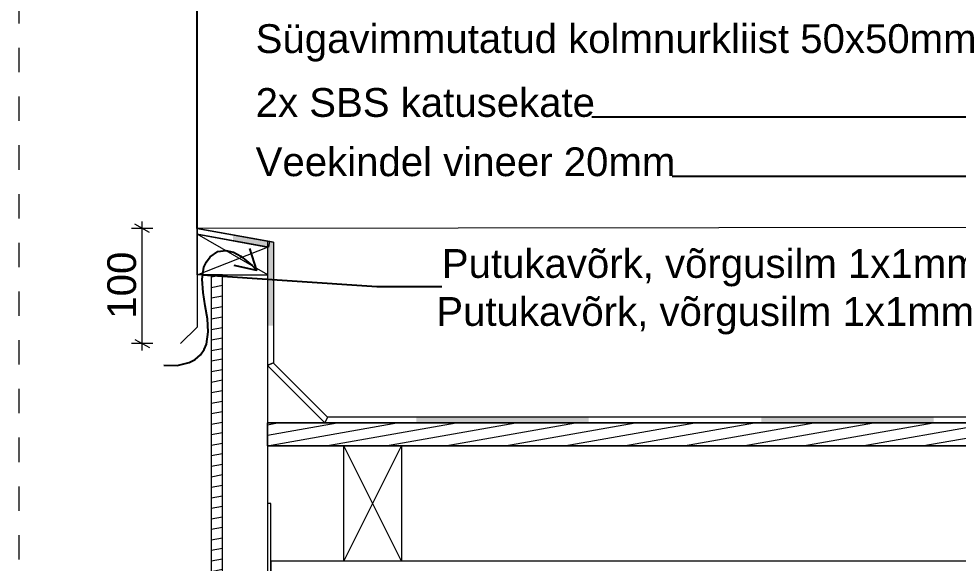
# Model space of a CAD drawing. Header units: millimetres. Extents: x -6345 to -3608, y 2414 to 4738.
# Drawn here: x -6345 to -5529, y 2893 to 3366 of the extents above; entities that cross this region are included whole.
import ezdxf

# ---------------------------------------------------------------- set-up
doc = ezdxf.new("R2010")
doc.units = ezdxf.units.MM
doc.header["$MEASUREMENT"] = 0
doc.linetypes.add('Dashed', pattern=[42.333333333324, 21.166666666662, -21.166666666662])
for name, color, linetype, lineweight in [('0_Pen_No__1', 7, 'Continuous', 13), ('Annotation - Label_Pen_No__2', 8, 'Continuous', 15), ('Dimensioning - General_Pen_No__1', 7, 'Continuous', 13), ('New_0_Pen_No__2', 8, 'Continuous', 15), ('New_0_Pen_No__75', 6, 'Continuous', 20), ('New_k-jämejoon_Pen_No__2', 8, 'Continuous', 15), ('New_k-mõõt_Pen_No__1', 7, 'Continuous', 13), ('New_k-peenjoon_Pen_No__2', 8, 'Continuous', 15), ('New_k-õhematerjal_Pen_No__2', 8, 'Continuous', 15), ('New_Shell - Roof_Pen_No__1', 7, 'Continuous', 13), ('New_Shell - Roof_Pen_No__2', 8, 'Continuous', 15), ('New_Structural - Bearing_Pen_No__1', 7, 'Continuous', 13)]:
    doc.layers.add(name, color=color, linetype=linetype, lineweight=lineweight)
doc.layers.add('Dimensioning - General', color=7, linetype='Continuous')
doc.layers.add('New_Shell - Roof', color=7, linetype='Continuous')
doc.layers.add('New_0_Pen_No__5', color=7, linetype='Continuous', lineweight=25, true_color=0x40a5ff)
doc.styles.add('GENERATED_STYLE_1', font='')
doc.styles.get('GENERATED_STYLE_1').set_extended_font_data('Arial')
doc.dimstyles.new('GENERATED_STYLE__1', dxfattribs={"dimtxt": 25, "dimasz": 9.500000000000002, "dimexe": 0.18, "dimexo": 0.0625, "dimgap": 0, "dimtad": 1, "dimdec": 0, "dimzin": 0, "dimdsep": 46, "dimtxsty": 'GENERATED_STYLE_1', "dimblk": 'ARROWHEAD_2', "dimblk1": 'ARROWHEAD_2', "dimblk2": 'ARROWHEAD_2', "dimcen": 0.09, "dimse1": 1, "dimse2": 1, "dimclrd": 7, "dimclre": 7, "dimclrt": 7, "dimadec": 0, "dimazin": 0, "dimtfac": 1, "dimtdec": 4, "dimtmove": 0, "dimatfit": 3, "dimfxl": 0, "dimtolj": 1, "dimtzin": 0, "dimarcsym": 0})
doc.dimstyles.new('GENERATED_STYLE__4', dxfattribs={"dimtxt": 0.18, "dimasz": 0.94818816, "dimexe": 0.18, "dimexo": 0.0625, "dimgap": 0, "dimtad": 0, "dimtih": 1, "dimtoh": 1, "dimdec": 4, "dimzin": 0, "dimdsep": 46, "dimcen": 0.09, "dimadec": 0, "dimazin": 0, "dimtfac": 1, "dimtdec": 4, "dimtmove": 0, "dimatfit": 3, "dimldrblk": 'ARROWHEAD_5', "dimfxl": 0, "dimtolj": 1, "dimtzin": 0, "dimarcsym": 0})
doc.dimstyles.new('GENERATED_STYLE__5', dxfattribs={"dimtxt": 0.18, "dimasz": 18.24, "dimexe": 0.18, "dimexo": 0.0625, "dimgap": 0, "dimtad": 0, "dimtih": 1, "dimtoh": 1, "dimdec": 4, "dimzin": 0, "dimdsep": 46, "dimcen": 0.09, "dimadec": 0, "dimazin": 0, "dimtfac": 1, "dimtdec": 4, "dimtmove": 0, "dimatfit": 3, "dimldrblk": 'ARROWHEAD_5', "dimfxl": 0, "dimtolj": 1, "dimtzin": 0, "dimarcsym": 0})
doc.dimstyles.new('GENERATED_STYLE__6', dxfattribs={"dimtxt": 0.18, "dimasz": 7.6, "dimexe": 0.18, "dimexo": 0.0625, "dimgap": 0, "dimtad": 0, "dimtih": 1, "dimtoh": 1, "dimdec": 4, "dimzin": 0, "dimdsep": 46, "dimcen": 0.09, "dimadec": 0, "dimazin": 0, "dimtfac": 1, "dimtdec": 4, "dimtmove": 0, "dimatfit": 3, "dimldrblk": 'ARROWHEAD_14', "dimfxl": 0, "dimtolj": 1, "dimtzin": 0, "dimarcsym": 0})
pattern_1 = [(10.00000000000001, (0, 0), (-1.562833557601175, 8.863269542312008), [])]

# ---------------------------------------------------------------- blocks, each defined once
blk = doc.blocks.new('*X3')
at = {"layer": 'New_Shell - Roof', "linetype": 'Continuous', "lineweight": 0, "true_color": 0x000000}
for points in [[(-6145.143371350278, 3175.781465318786), (-6159.118791401182, 3178.322452009255), (-6159.118791401182, 3175.781465318786)], [(-6159.126291612301, 3173.241841610979), (-6128.201299706901, 3167.619117036616), (-6127.306872429666, 3172.538464362848), (-6145.143376223852, 3175.781465543348), (-6159.126291612301, 3175.781465543348)]]:
    blk.add_hatch(color=18, dxfattribs=at).paths.add_polyline_path(points)
blk = doc.blocks.new('*X14')
at = {"layer": 'New_Shell - Roof', "linetype": 'Continuous', "lineweight": 0, "true_color": 0x000000}
for points in [[(-5849.849998646525, 3019.999698400214), (-5999.849998646544, 3019.999698400214), (-5999.849998646544, 3014.999698400213), (-5849.849998646525, 3014.999698400213)], [(-5549.849998646489, 3019.999697744562), (-5699.849998646508, 3019.999697744562), (-5699.849998646508, 3014.999697744561), (-5549.849998646489, 3014.999697744561)], [(-5249.849998646451, 3019.99969708891), (-5399.84999864647, 3019.99969708891), (-5399.84999864647, 3014.999697088909), (-5249.849998646451, 3014.999697088909)]]:
    blk.add_hatch(color=18, dxfattribs=at).paths.add_polyline_path(points)
blk = doc.blocks.new('*X25')
at = {"layer": 'New_Shell - Roof', "linetype": 'Continuous', "lineweight": 0, "true_color": 0x000000}
for points in [[(-6128.948800617661, 3099.346099215194), (-6126.4408733742, 3099.346099215194), (-6126.4408733742, 3172.381006823092), (-6128.948734727875, 3172.83699159797)], [(-6126.440873730394, 3099.338599808982), (-6123.948768143404, 3099.338599808982), (-6123.948702256299, 3171.9278773271), (-6126.440873730394, 3172.381007649188)]]:
    blk.add_hatch(color=18, dxfattribs=at).paths.add_polyline_path(points)
blk = doc.blocks.new('*D31')
at = {"layer": 'Dimensioning - General_Pen_No__1', "color": 7, "linetype": 'Continuous', "lineweight": 13}
for p, q in [((-6231.91164769869, 3180.369412746454), (-6244.41164769869, 3187.586287746454)), ((-6238.16164769869, 3183.977850246454), (-6238.16164769869, 3190.090350246454)), ((-6228.78664769869, 3183.977850246454), (-6247.53664769869, 3183.977850246454)), ((-6238.16164769869, 3083.977916959889), (-6238.16164769869, 3183.977850246454)), ((-6228.78664769869, 3083.977916959889), (-6247.53664769869, 3083.977916959889)), ((-6244.41164769869, 3087.586354459889), (-6231.91164769869, 3080.369479459889)), ((-6238.16164769869, 3077.865416959889), (-6238.16164769869, 3083.977916959889))]:
    blk.add_line(p, q, dxfattribs=at)
at = {"layer": 'Dimensioning - General_Pen_No__1', "color": 7, "lineweight": 13, "insert": (-6243.161647773196, 3105.520633752184), "char_height": 25, "attachment_point": 7, "rotation": 90, "style": 'GENERATED_STYLE_1'}
blk.add_mtext('\\A1;{\\pql;\\fArial|b0|i0|c0|p34;100}', dxfattribs=at)
blk = doc.blocks.new('ARROWHEAD_2')
at = {"color": 0, "linetype": 'Continuous', "lineweight": 0}
for p, q in [((0, 0), (-1, 0)), ((-0.3781315, -0.655), (0.3781315, 0.655))]:
    blk.add_line(p, q, dxfattribs=at)
blk = doc.blocks.new('ARROWHEAD_14')
at = {"color": 0, "linetype": 'Continuous', "lineweight": 0}
blk.add_line((0, 0), (-1, 0), dxfattribs=at)
at = {"color": 0, "linetype": 'Continuous', "lineweight": 0, "flags": 128}
blk.add_lwpolyline([(-0.9093, 0.525), (0, 0), (-0.9093, -0.525)], dxfattribs=at)
blk = doc.blocks.new('ARROWHEAD_5')
at = {"linetype": 'Continuous', "lineweight": 0}
blk.add_hatch(color=0, dxfattribs=at).paths.add_polyline_path([(-1, 0.2679), (0, 0), (-1, -0.2679)])
at = {"color": 0, "linetype": 'Continuous', "lineweight": 0}
blk.add_line((0, 0), (-1, 0), dxfattribs=at)

msp = doc.modelspace()

# ---------------------------------------------------------------- hatches: boundary and pattern name
at = {"layer": 'New_Structural - Bearing_Pen_No__1', "linetype": 'Continuous', "lineweight": 13}
h = msp.add_hatch(dxfattribs=at)
h.set_pattern_fill('Wood_0001', style=0, pattern_type=2)
h.set_pattern_definition(pattern_1)
h.paths.add_polyline_path([(-6168.203263792017, 2757.001239801931), (-6168.203263792017, 3143.789354131768), (-6178.203263792018, 3143.789354131768), (-6178.203263792018, 2757.001239801931)])
h = msp.add_hatch(dxfattribs=at)
h.set_pattern_fill('Wood_0001', style=0, pattern_type=2)
h.set_pattern_definition(pattern_1)
h.paths.add_polyline_path([(-6129.203263792063, 2994.999695919535), (-6129.203263792063, 3014.999695919542), (-5149.203263792045, 3014.999695919542), (-5149.203263792045, 2994.999695919535)])

# ---------------------------------------------------------------- linework, layer by layer
at = {"layer": '0_Pen_No__1', "color": 7, "linetype": 'Dashed', "lineweight": 13}
msp.add_lwpolyline([(-3608.460867409997, 2414.086043849476), (-3608.460867409997, 4737.852897352445), (-6345.456476100415, 4737.852897352445), (-6345.456476100415, 2414.086043849476)], close=True, dxfattribs=at)
at = {"layer": 'New_0_Pen_No__5', "color": 161, "linetype": 'Continuous', "lineweight": 25, "true_color": 0x40a5ff}
for q in [(-6144.462724185152, 3166.452887868069), (-6158.08460561236, 3151.808969458602)]:
    msp.add_line((-6138.591665458198, 3147.334038800339), q, dxfattribs=at)
at = {"layer": 'New_0_Pen_No__5', "color": 161, "linetype": 'Continuous', "lineweight": 25, "true_color": 0x40a5ff, "flags": 128}
msp.add_lwpolyline([(-6219.439547959717, 3065.022365630463), (-6207.779822404167, 3064.770440050056), (-6197.344147464219, 3067.332654245651), (-6192.182060038343, 3070.12496593147), (-6187.517026197922, 3074.244427472759), (-6184.389509397853, 3078.657770166878), (-6182.302773996386, 3083.485321447332), (-6180.653213032459, 3094.072962651439), (-6181.371474592536, 3105.387176853471), (-6183.260689963016, 3116.807789821819), (-6185.241539800824, 3128.359877918596), (-6186.087536994886, 3139.757579966411), (-6184.456026614287, 3150.321227529195), (-6182.291626417577, 3155.077884492429), (-6179.00435372811, 3159.371152170879), (-6172.402089744329, 3163.879969348145), (-6165.540151747216, 3164.875550273125), (-6158.769902164876, 3163.255447879307), (-6152.442703425404, 3159.91721510018), (-6142.522908187465, 3151.67657011995), (-6138.591665458198, 3147.334038800339)], dxfattribs=at)
at = {"layer": 'New_0_Pen_No__75', "color": 6, "linetype": 'Continuous', "lineweight": 20}
for p, q in [((-6190.223486796189, 3143.789354131768), (-6190.223486796189, 3163.726077805609)), ((-6168.203263792017, 3143.789354131768), (-6190.223486796189, 3143.789354131768))]:
    msp.add_line(p, q, dxfattribs=at)
at = {"layer": 'New_k-jämejoon_Pen_No__2', "color": 8, "linetype": 'Continuous', "lineweight": 15}
for p, q in [((-6062.703263792135, 2894.999695919537), (-6012.703263792067, 2994.999695919535)), ((-6012.703263792067, 2894.999695919537), (-6062.703263792135, 2994.999695919535))]:
    msp.add_line(p, q, dxfattribs=at)
for points in [[(-6128.948761571802, 3143.789318296758), (-6190.223486796189, 3178.895877570327)], [(-6190.223486796189, 3143.789354131768), (-6129.203263792063, 3167.80129156956)], [(-6168.203263792017, 3143.789354131768), (-6128.948761571802, 3143.789318296758)]]:
    msp.add_lwpolyline(points, dxfattribs=at)
for points in [[(-6079.203263792108, 3014.999695919542), (-6129.203263792063, 3064.999695919553), (-6129.203263792063, 3014.999695919542)], [(-5149.203263792045, 3014.999695919531), (-6129.203263792063, 3014.999695919531), (-6129.203263792063, 2994.999695919535), (-5149.203263792045, 2994.999695919535)], [(-5289.203263792145, 2894.999695919537), (-6126.20326379202, 2894.999695919537), (-6126.20326379202, 2794.999695919529), (-5289.203263792145, 2794.999695919529)]]:
    msp.add_lwpolyline(points, close=True, dxfattribs=at)
at = {"layer": 'New_k-mõõt_Pen_No__1', "color": 7, "linetype": 'Continuous', "lineweight": 13, "flags": 128}
for points in [[(-6190.223486796189, 3178.895877570325), (-6129.203263792063, 3167.80129156956), (-6129.203263792063, 2794.999695919529), (-6168.203263792017, 2794.999695919529), (-6168.203263792017, 3143.789354131768), (-6190.223486796188, 3143.789354131768)], [(-6062.703263792135, 2994.999695919535), (-6012.703263792067, 2994.999695919535), (-6012.703263792067, 2894.999695919537), (-6062.703263792135, 2894.999695919537)]]:
    msp.add_lwpolyline(points, close=True, dxfattribs=at)
at = {"layer": 'New_k-peenjoon_Pen_No__2', "color": 8, "linetype": 'Continuous', "lineweight": 15}
msp.add_lwpolyline([(-6126.20326379202, 2944.999695919535), (-6129.203263792063, 2944.999695919535), (-6129.203263792063, 2794.999695919529), (-6126.20326379202, 2794.999695919529)], close=True, dxfattribs=at)
at = {"layer": 'New_k-õhematerjal_Pen_No__2', "color": 8, "linetype": 'Continuous', "lineweight": 15}
for p, q in [((-5977.703263792121, 2894.999695919537), (-6077.70326379203, 2894.999695919537)), ((-5907.703263792071, 2894.999695919537), (-6007.703263792094, 2894.999695919537)), ((-5457.703263792026, 2894.999695919537), (-5557.703263792048, 2894.999695919537))]:
    msp.add_line(p, q, dxfattribs=at)
msp.add_lwpolyline([(-6123.948701831112, 3171.927889343695), (-6190.223486796189, 3183.977850246454), (-6190.223486796189, 3098.073539024125), (-6204.744804757552, 3083.977916959889)], dxfattribs=at)
at = {"layer": 'New_Shell - Roof_Pen_No__1', "color": 7, "linetype": 'Continuous', "lineweight": 13, "flags": 128}
for points in [[(-6128.201298758009, 3167.619116108823), (-6190.223486796189, 3178.895877570327), (-6190.223486796189, 3183.977850246462), (-6127.30687156701, 3172.538465659314)], [(-6128.948735054494, 3172.83699228869), (-6123.948701831123, 3171.927877081293), (-6123.948797457912, 3067.176072851792), (-6128.948833401791, 3065.105079872373)], [(-6124.203227848187, 3067.070688898972), (-6077.13215044806, 3019.99969591954), (-6079.203263792108, 3014.999695919542), (-6129.203310652389, 3064.999653106101)], [(-6077.13215044806, 3019.99969591954), (-6079.203263792108, 3014.999695919531), (-5199.203263791999, 3014.999695919531), (-5201.274377136036, 3019.99969591954)]]:
    msp.add_lwpolyline(points, close=True, dxfattribs=at)
at = {"layer": 'New_Shell - Roof_Pen_No__2', "color": 8, "linetype": 'Continuous', "lineweight": 15}
msp.add_line((-5154.203188299607, 3184.998624518698), (-6190.223486796189, 3183.977850246454), dxfattribs=at)
at = {"layer": 'New_Structural - Bearing_Pen_No__1', "color": 7, "linetype": 'Continuous', "lineweight": 13, "flags": 128}
for points in [[(-6168.203263792017, 2757.001239801931), (-6168.203263792017, 3143.789354131768), (-6178.203263792018, 3143.789354131768), (-6178.203263792018, 2757.001239801931)], [(-6129.203263792063, 2994.999695919535), (-6129.203263792063, 3014.999695919542), (-5149.203263792045, 3014.999695919542), (-5149.203263792045, 2994.999695919535)]]:
    msp.add_lwpolyline(points, close=True, dxfattribs=at)

# ---------------------------------------------------------------- block references
at = {"layer": 'New_Shell - Roof_Pen_No__1', "color": 7, "linetype": 'Continuous', "lineweight": 13}
for name in ['*X3', '*X25', '*X14']:
    msp.add_blockref(name, (0, 0), dxfattribs=at)

# ---------------------------------------------------------------- texts
at = {"layer": 'Annotation - Label_Pen_No__2', "color": 8, "linetype": 'Continuous', "lineweight": 15, "char_height": 25, "attachment_point": 7, "rotation": 2.8105196676912687e-05, "style": 'GENERATED_STYLE_1'}
for s, insert in [('\\A1;{\\pql;\\fArial|b0|i0|c0|p34;2x SBS katusekate}', (-6139.483327303441, 3280.544187894247)), ('\\A1;{\\pql;\\fArial|b0|i0|c0|p34;Veekindel vineer 20mm}', (-6139.483327303557, 3229.027398971179))]:
    msp.add_mtext(s, dxfattribs=dict(at, insert=insert))
at = {"layer": 'New_0_Pen_No__2', "color": 8, "linetype": 'Continuous', "lineweight": 15, "char_height": 25, "attachment_point": 7, "style": 'GENERATED_STYLE_1'}
for s, insert in [('\\A1;{\\pql;\\fArial|b0|i0|c0|p34;Sügavimmutatud kolmnurkliist 50x50mm}', (-6139.483323300785, 3328.858076608592)), ('\\A1;{\\pql;\\fArial|b0|i0|c0|p34;Putukavõrk, võrgusilm 1x1mm}', (-5977.604568964805, 3133.478217451078)), ('\\A1;{\\pql;\\fArial|b0|i0|c0|p34;Putukavõrk, võrgusilm 1x1mm}', (-5982.438332497542, 3091.781404607077))]:
    msp.add_mtext(s, dxfattribs=dict(at, insert=insert))

# ---------------------------------------------------------------- dimensions: what is measured, and where the dimension line sits
at = {"layer": 'Dimensioning - General', "color": 7, "linetype": 'Continuous', "lineweight": 13}
dim = msp.add_linear_dim(base=(-6238.16164769869, 3183.977850246454), p1=(-6204.744804757552, 3083.977916959889), p2=(-6190.223486796189, 3183.977850246454), angle=90, dimstyle='GENERATED_STYLE__1', dxfattribs=at)
dim.commit()
dim.dimension.update_dxf_attribs({"geometry": '*D31', "text_midpoint": (-6255.661647773196, 3134.108883157091), "dimtype": 160, "text_rotation": 90})

# ---------------------------------------------------------------- leaders
at = {"layer": 'Annotation - Label_Pen_No__2', "color": 8, "linetype": 'Continuous', "lineweight": 15, "annotation_type": 0, "has_hookline": 1, "hookline_direction": 1, "horizontal_direction": (0.9999999999998797, 4.905282189326757e-07, 0)}
for points, text_width in [([(-5323.517466042181, 3014.999695919531), (-5323.517333025734, 3280.544331300172), (-5847.133327303476, 3280.544331300172)], 292.35), ([(-5477.513960806233, 2994.999695919535), (-5477.513960806233, 3229.027576652763), (-5777.258327303601, 3229.027576652763)], 362.225)]:
    msp.add_leader(points, dimstyle='GENERATED_STYLE__6', dxfattribs=dict(at, text_width=text_width))
at = {"layer": 'New_0_Pen_No__2', "color": 8, "linetype": 'Continuous', "lineweight": 15, "annotation_type": 0, "has_hookline": 1}
for points, dimstyle, hookline_direction, text_width in [([(-6190.223486796189, 3183.977850246454), (-6190.223486796189, 3438.227146582066), (-6172.846561958047, 3438.227146582066)], 'GENERATED_STYLE__4', 0, 825.9499999999999), ([(-5149.203260793627, 3218.876405114702), (-5218.537029530472, 3386.432747738699), (-5663.483323300785, 3386.432747738699)], 'GENERATED_STYLE__5', 1, 476.0000000000001), ([(-5167.414673613651, 3026.436078022556), (-5298.364829290248, 3328.858076608592), (-5516.933323300785, 3328.858076608592)], 'GENERATED_STYLE__5', 1, 622.55), ([(-6185.845206451946, 3143.789354131768), (-6033.99251140484, 3133.478217451078), (-5977.604568964805, 3133.478217451078)], 'GENERATED_STYLE__4', 0, 462.425), ([(-5513.56120600169, 2777.999714590154), (-5513.56120600169, 3091.781404607077), (-5520.013332497542, 3091.781404607077)], 'GENERATED_STYLE__4', 1, 462.425)]:
    msp.add_leader(points, dimstyle=dimstyle, dxfattribs=dict(at, hookline_direction=hookline_direction, text_width=text_width))

doc.saveas('drawing.dxf')
